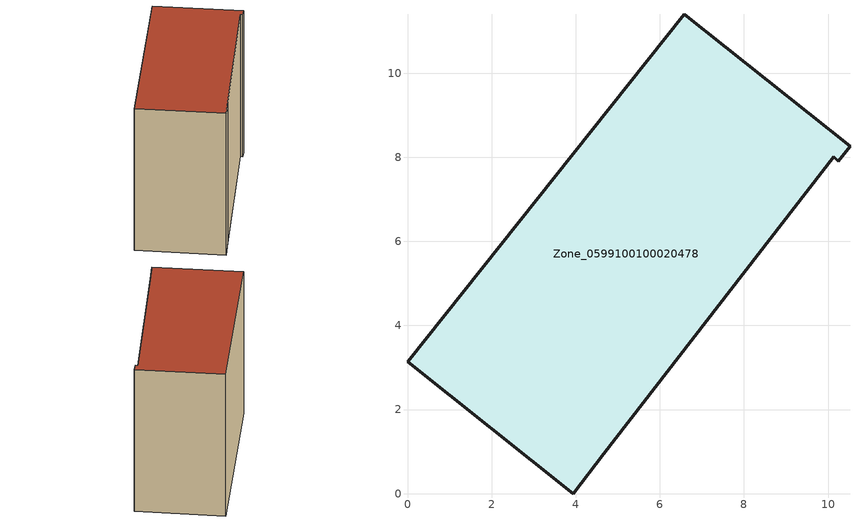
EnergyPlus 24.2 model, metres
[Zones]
Zone_0599100100020478
 floor ground (C_G): 10.24,7.9 10.13,8.02 4.66,0.94 3.94,0 0,3.14 6.58,11.4 10.52,8.26 z0.49
 wall outside (C_F): 10.24,7.9 10.52,8.26 6.58,11.4 0,3.14 3.94,0 4.66,0.94 10.13,8.02 10.24,7.9 z0.49:9.67
 roof outside (C_R): 10.13,8.02 10.24,7.9 10.52,8.26 6.58,11.4 0,3.14 3.94,0 4.66,0.94 z9.67
[BUILDING]
Pand.0599100100020478: North Axis=0; Terrain=City; Loads Convergence Tolerance Value=0.04; Temperature Convergence Tolerance Value=0.4; Solar Distribution=FullExterior; Maximum Number of Warmup Days=25; Minimum Number of Warmup Days=1
[Site:Location]
Rotterdam.The.Hague.AP_ZH_NLD Design_Conditions: Latitude=51.96; Longitude=4.45; Time Zone=1; Elevation=-4.5
[SITE:GROUNDTEMPERATURE:BUILDINGSURFACE]
18, 18, 18, 18, 18, 18, 18, 18, 18, 18, 18, 18
[MATERIAL] Thermal Absorptance=0.9; Solar Absorptance=0.7; Visible Absorptance=0.7
Name | Roughness | Thickness | Conductivity | Density | Specific Heat
G.TC.2015-2018 | MediumSmooth | 0.15 | 0.0428571 | 540 | 1210
F.TC.2015-2018 | Rough | 0.3 | 0.0666667 | 1920 | 840
R.TC.2015-2018 | MediumRough | 0.2 | 0.0333333 | 1500 | 1000
[CONSTRUCTION]
C_G: G.TC.2015-2018
C_F: F.TC.2015-2018
C_R: R.TC.2015-2018
[ZONE]
Zone_0599100100020478: Type=1; Multiplier=1; Ceiling Height=Autocalculate; Volume=Autocalculate; Floor Area=autocalculate; Part of Total Floor Area=Yes
[ZONEINFILTRATION:DESIGNFLOWRATE]
Infil_Zone_0599100100020478: Zone or ZoneList or Space or SpaceList=Zone_0599100100020478; Schedule=AlwaysOn; Design Flow Rate Calculation Method=Flow/Area; Flow Rate per Floor Area=0.0015; Constant Term Coefficient=1; Temperature Term Coefficient=0; Velocity Term Coefficient=0; Velocity Squared Term Coefficient=0
[HVACTEMPLATE:ZONE:IDEALLOADSAIRSYSTEM]
Zone_0599100100020478: Maximum Heating Supply Air Temperature=50; Minimum Cooling Supply Air Temperature=13; Maximum Heating Supply Air Humidity Ratio=0.0156; Minimum Cooling Supply Air Humidity Ratio=0.0077; Heating Limit=NoLimit; Cooling Limit=NoLimit; Dehumidification Control Type=ConstantSensibleHeatRatio; Cooling Sensible Heat Ratio=0.7; Dehumidification Setpoint=60; Humidification Control Type=None; Humidification Setpoint=30; Outdoor Air Method=None; Outdoor Air Flow Rate per Person=0.00944; Outdoor Air Flow Rate per Zone Floor Area=0; Outdoor Air Flow Rate per Zone=0; Demand Controlled Ventilation Type=None; Outdoor Air Economizer Type=NoEconomizer; Heat Recovery Type=None; Sensible Heat Recovery Effectiveness=0.7; Latent Heat Recovery Effectiveness=0.65
[ZONECONTROL:THERMOSTAT]
ThermostatControl_Zone_0599100100020478: Zone or ZoneList=Zone_0599100100020478; Control Type Schedule=DualSetpointControlType; Control 1=Thermostat_Zone_0599100100020478; Temperature Difference Between Cutout And Setpoint=0
[THERMOSTATSETPOINT:DUALSETPOINT]
Thermostat_Zone_0599100100020478: Heating Setpoint Temperature Schedule=HeatingSetpoint_Zone_0599100100020478; Cooling Setpoint Temperature Schedule=CoolingSetpoint_Zone_0599100100020478
[SCHEDULE:COMPACT]
HeatingSetpoint_Zone_0599100100020478: Through: 12/31, For: AllDays, Until: 24:00, 21
CoolingSetpoint_Zone_0599100100020478: Through: 12/31, For: AllDays, Until: 24:00, 24
DualSetpointControlType: Through: 12/31, For: AllDays, Until: 24:00, 4
AlwaysOn: Through: 12/31, For: AllDays, Until: 24:00, 1
